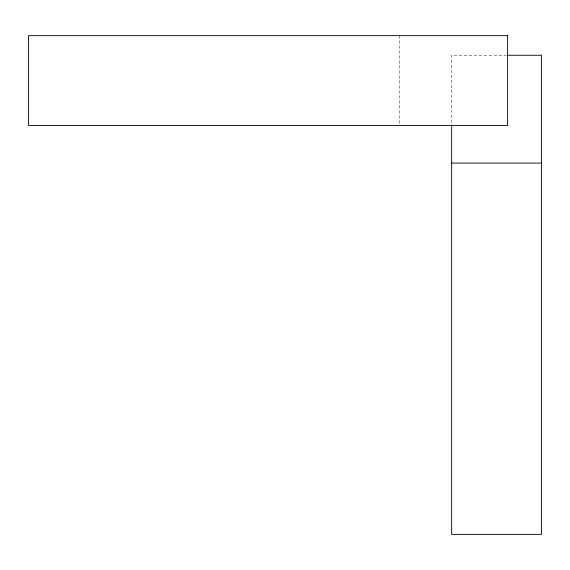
<?xml version="1.0" encoding="UTF-8"?>
<svg xmlns="http://www.w3.org/2000/svg" width="570" height="570" viewBox="0 0 570 570"><rect width="100%" height="100%" fill="white"/><g stroke="black" fill="none" stroke-linecap="round" stroke-linejoin="round"><path stroke-width="0.43" stroke-dasharray="2.85 2.14" d="M506.801 55.254L451.647 55.254L451.647 124.189M399.77 35.646L399.77 125.507"/><path stroke-width="0.85" d="M507.692 55.254L541.5 55.254L541.5 534.354L451.647 534.354L451.647 124.716M451.647 163.084L541.5 163.084M507.599 35.646L28.5 35.646L28.5 125.507L507.599 125.507L507.599 35.646"/></g></svg>
